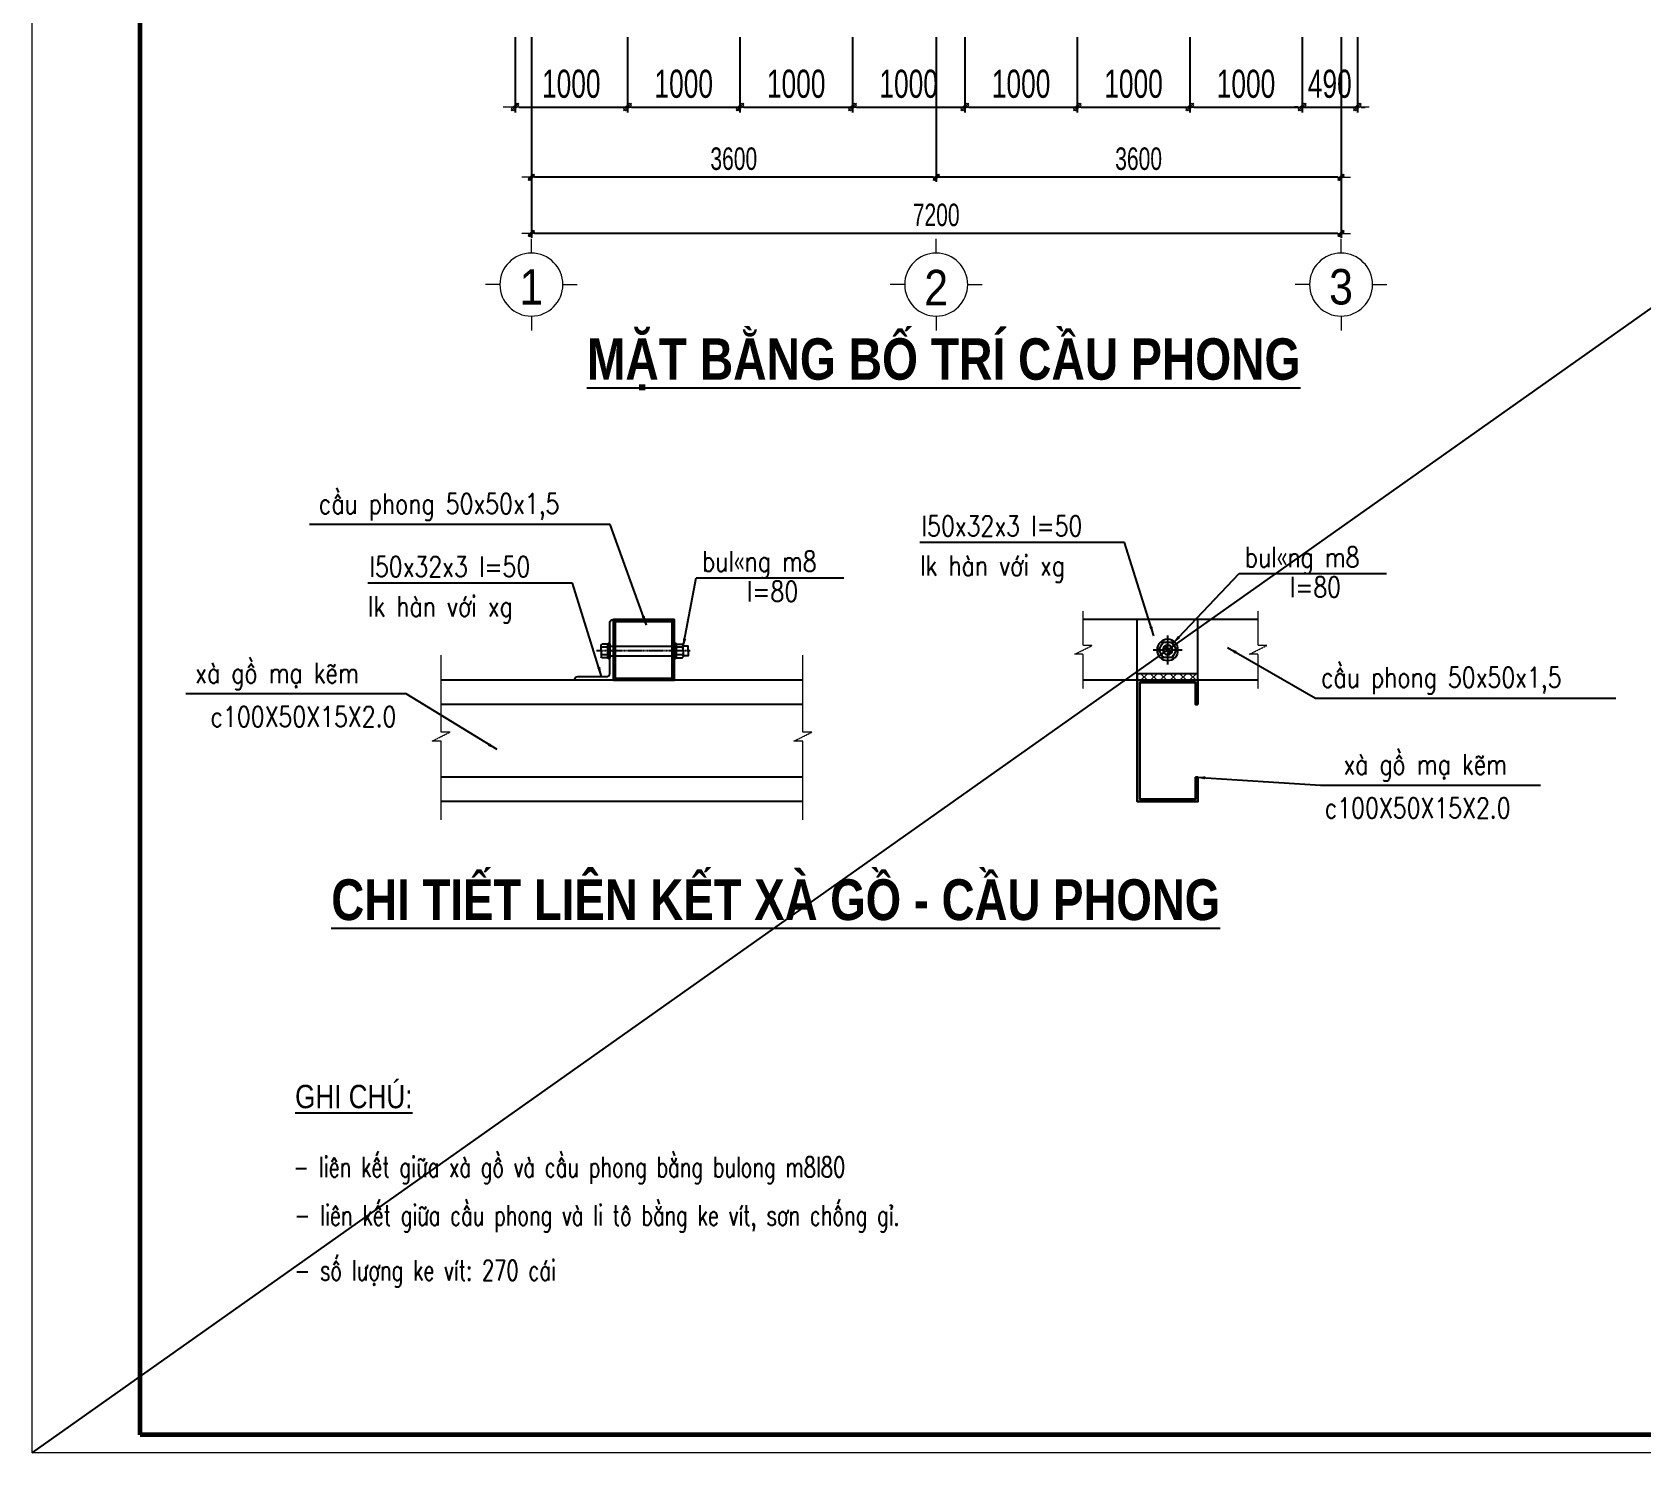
# Model space of a CAD drawing. Header units: millimetres. Extents: x -211129 to 461116, y -574633 to 115.
# Drawn here: x 204916 to 219230, y -555451 to -542816 of the extents above; entities that cross this region are included whole.
import ezdxf
from ezdxf.enums import TextEntityAlignment as Align

# ---------------------------------------------------------------- set-up
doc = ezdxf.new("R2010")
doc.units = ezdxf.units.MM
doc.header["$MEASUREMENT"] = 0
doc.header["$PDMODE"] = 32
for name, pattern in [('CENTER2', [1.125, 0.75, -0.125, 0.125, -0.125]), ('HIDDEN', [0.375, 0.25, -0.125]), ('HIDDEN2', [0.1875, 0.125, -0.0625])]:
    doc.linetypes.add(name, pattern=pattern)
doc.layers.get('Defpoints').update_dxf_attribs({"color": 1})
doc.layers.add('BOLTS', color=9, linetype='Continuous')
doc.layers.add('KCS_Plotter', color=11, linetype='Continuous', plot=False)
for name, color, linetype, lineweight in [('Khungten_LCDI', 7, 'Continuous', 5), ('LC Dim', 8, 'Continuous', 18), ('LC Hatch', 252, 'Continuous', 9), ('LC ISO', 153, 'Continuous', 13), ('LC Net dam 1', 30, 'Continuous', 30), ('LC Net manh', 133, 'Continuous', 5), ('LC Net thay', 63, 'Continuous', 25), ('LC Text1', 3, 'Continuous', 20), ('LC Text2', 7, 'Continuous', 25), ('MANH', 35, 'HIDDEN', 5)]:
    doc.layers.add(name, color=color, linetype=linetype, lineweight=lineweight)
doc.styles.add('HOATBIF', font='hoatbif.shx', dxfattribs={"width": 0.7})
doc.styles.add('Khungten', font='VHAVAN.TTF', dxfattribs={"width": 0.9, "height": 5000})
doc.styles.add('LC 1', font='VHAVANB.TTF')
doc.styles.add('LC 3', font='vnsimli.shx', dxfattribs={"width": 0.75})
doc.styles.add('LC3', font='VHARIALB.TTF', dxfattribs={"width": 0.8})
doc.styles.add('romans.shx', font='romans.shx', dxfattribs={"width": 0.7, "bigfont": 'vns.shx'})
doc.styles.add('T2', font='VHARIAL.TTF', dxfattribs={"width": 0.8})
doc.styles.add('Title', font='VHBLACK.TTF', dxfattribs={"width": 0.8})
doc.dimstyles.new('1-100', dxfattribs={"dimscale": 100, "dimtxt": 2.5, "dimasz": 0.35, "dimexe": 0.5, "dimexo": 0, "dimgap": 0.8, "dimtad": 1, "dimdec": 0, "dimzin": 0, "dimdsep": 46, "dimtxsty": 'HOATBIF', "dimblk1": 'DOT', "dimblk2": 'DOT', "dimsah": 1, "dimcen": -1, "dimdle": 1, "dimclrd": 256, "dimclre": 256, "dimclrt": 4, "dimadec": 3, "dimazin": 2, "dimtfac": 0.333333, "dimtdec": 0, "dimtix": 1, "dimtmove": 2, "dimatfit": 3, "dimldrblk": 'DOT', "dimfxl": 1, "dimtvp": 0.833333, "dimtolj": 1, "dimtzin": 0, "dimarcsym": 0})
doc.dimstyles.new('D100X10', dxfattribs={"dimscale": 100, "dimtxt": 2.5, "dimasz": 1.2, "dimexe": 1, "dimexo": 0, "dimgap": 0.5, "dimtad": 1, "dimdec": 0, "dimlfac": 0.1, "dimzin": 0, "dimdsep": 46, "dimtxsty": 'romans.shx', "dimblk": 'ARCHTICK', "dimcen": 0.09, "dimdle": 1, "dimclrd": 8, "dimclre": 8, "dimclrt": 3, "dimadec": 0, "dimazin": 0, "dimtfac": 1, "dimtdec": 0, "dimtmove": 0, "dimatfit": 3, "dimfxl": 1, "dimtolj": 1, "dimtzin": 0, "dimarcsym": 0})
doc.dimstyles.new('DIM CHUAN', dxfattribs={"dimscale": 60, "dimtxt": 2.5, "dimasz": 0.35, "dimexe": 0.5, "dimexo": 0, "dimgap": 0.8, "dimtad": 1, "dimdec": 0, "dimzin": 0, "dimdsep": 46, "dimtxsty": 'HOATBIF', "dimblk1": 'DOT', "dimblk2": 'DOT', "dimsah": 1, "dimcen": -1, "dimdle": 1, "dimclrd": 256, "dimclre": 256, "dimclrt": 4, "dimadec": 3, "dimazin": 2, "dimtfac": 0.333333, "dimtdec": 0, "dimtix": 1, "dimtmove": 2, "dimatfit": 3, "dimldrblk": 'DOT', "dimfxl": 1, "dimtvp": 0.833333, "dimtolj": 1, "dimtzin": 0, "dimarcsym": 0})

# ---------------------------------------------------------------- blocks, each defined once
blk = doc.blocks.new('TIEUDE1')
at = {"layer": 'LC Text2', "color": 7, "style": 'LC 1'}
blk.add_attdef('TIªU§Ò', text='', height=5, dxfattribs=at).set_placement((0, 0), align=Align.BOTTOM_CENTER)
blk.add_attdef('TL', text='', height=3, dxfattribs=at).set_placement((0, -2), align=Align.TOP_CENTER)
blk = doc.blocks.new('*U257')
h = blk.add_hatch()
h.set_pattern_fill('ANSI31', color=8, scale=0.586667, angle=30, style=0)
h.set_pattern_definition([(165, (-1953.24174, 3115.80702), (-0.0189800633, -0.0708345606), [])])
edge = h.paths.add_edge_path()
edge.add_line((-3.1, 6.7), (-3.1, 6.7))
edge.add_ellipse((-3.6, 6.6), major_axis=(-0.405, 0.405), ratio=1, start_angle=231.1342, end_angle=305.0819)
edge.add_line((-3.5, 7.2), (-3.5, 7.2))
edge.add_line((-3.5, 7.2), (-2.6, 7.2))
edge.add_line((-2.6, 7.2), (-2.6, 7.2))
edge.add_ellipse((-2.5, 6.6), major_axis=(-0.405, 0.405), ratio=1, start_angle=-37.0022, end_angle=38.8658)
h = blk.add_hatch()
h.set_pattern_fill('ANSI31', color=8, scale=0.586667, angle=30, style=0)
h.set_pattern_definition([(195, (-1953.24174, -3124.60702), (-0.0189800633, 0.0708345606), [])])
edge = h.paths.add_edge_path()
edge.add_line((-3.1, 2.1), (-3.1, 2.1))
edge.add_ellipse((-3.6, 2.2), major_axis=(-0.405, 0.405), ratio=1, start_angle=144.9181, end_angle=218.8658, ccw=False)
edge.add_line((-3.5, 1.6), (-3.5, 1.6))
edge.add_line((-3.5, 1.6), (-2.6, 1.6))
edge.add_line((-2.6, 1.6), (-2.6, 1.6))
edge.add_ellipse((-2.5, 2.2), major_axis=(-0.405, 0.405), ratio=1, start_angle=51.1342, end_angle=127.0022, ccw=False)
h = blk.add_hatch()
h.set_pattern_fill('ANSI31', color=8, scale=0.586667, angle=30, style=0)
h.set_pattern_definition([(15, (1953.24174, 3115.80702), (0.0189800633, -0.0708345606), [])])
edge = h.paths.add_edge_path()
edge.add_line((3.1, 6.7), (3.1, 6.7))
edge.add_ellipse((3.6, 6.6), major_axis=(0.405, 0.405), ratio=1, start_angle=54.9181, end_angle=128.8658, ccw=False)
edge.add_line((3.5, 7.2), (3.5, 7.2))
edge.add_line((3.5, 7.2), (2.6, 7.2))
edge.add_line((2.6, 7.2), (2.6, 7.2))
edge.add_ellipse((2.5, 6.6), major_axis=(0.405, 0.405), ratio=1, start_angle=321.1342, end_angle=397.0022, ccw=False)
h = blk.add_hatch()
h.set_pattern_fill('ANSI31', color=8, scale=0.586667, angle=30, style=0)
h.set_pattern_definition([(345, (1953.24174, -3124.60702), (0.0189800633, 0.0708345606), [])])
edge = h.paths.add_edge_path()
edge.add_line((3.1, 2.1), (3.1, 2.1))
edge.add_ellipse((3.6, 2.2), major_axis=(0.405, 0.405), ratio=1, start_angle=141.1342, end_angle=215.0819)
edge.add_line((3.5, 1.6), (3.5, 1.6))
edge.add_line((3.5, 1.6), (2.6, 1.6))
edge.add_line((2.6, 1.6), (2.6, 1.6))
edge.add_ellipse((2.5, 2.2), major_axis=(0.405, 0.405), ratio=1, start_angle=232.9978, end_angle=308.8658)
h = blk.add_hatch()
h.set_pattern_fill('ANSI31', color=8, scale=0.586667, angle=30, style=0)
h.set_pattern_definition([(165, (-1953.24174, 3095.54595), (-0.0189800633, -0.0708345606), [])])
edge = h.paths.add_edge_path()
edge.add_line((-3.1, -55.6), (-3.1, -55.6))
edge.add_ellipse((-3.6, -55.6), major_axis=(-0.405, 0.405), ratio=1, start_angle=231.1342, end_angle=305.0819)
edge.add_line((-3.5, -55.1), (-3.5, -55.1))
edge.add_line((-3.5, -55.1), (-2.6, -55.1))
edge.add_line((-2.6, -55.1), (-2.6, -55.1))
edge.add_ellipse((-2.5, -55.6), major_axis=(-0.405, 0.405), ratio=1, start_angle=-37.0022, end_angle=38.8658)
h = blk.add_hatch()
h.set_pattern_fill('ANSI31', color=8, scale=0.586667, angle=30, style=0)
h.set_pattern_definition([(195, (-1953.24174, -3144.868095), (-0.0189800633, 0.0708345606), [])])
edge = h.paths.add_edge_path()
edge.add_line((-3.1, -60.1), (-3.1, -60.1))
edge.add_ellipse((-3.6, -60.1), major_axis=(-0.405, 0.405), ratio=1, start_angle=144.9181, end_angle=218.8658, ccw=False)
edge.add_line((-3.5, -60.7), (-3.5, -60.7))
edge.add_line((-3.5, -60.7), (-2.6, -60.7))
edge.add_line((-2.6, -60.7), (-2.6, -60.7))
edge.add_ellipse((-2.5, -60.1), major_axis=(-0.405, 0.405), ratio=1, start_angle=51.1342, end_angle=127.0022, ccw=False)
h = blk.add_hatch()
h.set_pattern_fill('ANSI31', color=8, scale=0.586667, angle=30, style=0)
h.set_pattern_definition([(15, (1953.24174, 3095.54595), (0.0189800633, -0.0708345606), [])])
edge = h.paths.add_edge_path()
edge.add_line((3.1, -55.6), (3.1, -55.6))
edge.add_ellipse((3.6, -55.6), major_axis=(0.405, 0.405), ratio=1, start_angle=54.9181, end_angle=128.8658, ccw=False)
edge.add_line((3.5, -55.1), (3.5, -55.1))
edge.add_line((3.5, -55.1), (2.6, -55.1))
edge.add_line((2.6, -55.1), (2.6, -55.1))
edge.add_ellipse((2.5, -55.6), major_axis=(0.405, 0.405), ratio=1, start_angle=321.1342, end_angle=397.0022, ccw=False)
h = blk.add_hatch()
h.set_pattern_fill('ANSI31', color=8, scale=0.586667, angle=30, style=0)
h.set_pattern_definition([(345, (1953.24174, -3144.868095), (0.0189800633, 0.0708345606), [])])
edge = h.paths.add_edge_path()
edge.add_line((3.1, -60.1), (3.1, -60.1))
edge.add_ellipse((3.6, -60.1), major_axis=(0.405, 0.405), ratio=1, start_angle=141.1342, end_angle=215.0819)
edge.add_line((3.5, -60.7), (3.5, -60.7))
edge.add_line((3.5, -60.7), (2.6, -60.7))
edge.add_line((2.6, -60.7), (2.6, -60.7))
edge.add_ellipse((2.5, -60.1), major_axis=(0.405, 0.405), ratio=1, start_angle=232.9978, end_angle=308.8658)
at = {"color": 8}
for p, q in [((-5.6, 2.2), (-5.6, 6.6)), ((0, 7.2), (-5, 7.2)), ((-3.1, 2.2), (-3.1, 6.6)), ((0, 7.2), (5, 7.2)), ((3.1, 2.2), (3.1, 6.6)), ((5.6, 2.2), (5.6, 6.6)), ((0, -60.7), (-5, -60.7)), ((-3.1, -60.1), (-3.1, -55.6)), ((0, -60.7), (5, -60.7)), ((3.1, -60.1), (3.1, -55.6))]:
    blk.add_line(p, q, dxfattribs=at)
at = {"color": 8, "linetype": 'CENTER2'}
blk.add_line((0, -66.5), (0, 11.2), dxfattribs=at)
at = {"color": 3, "linetype": 'HIDDEN2'}
for p, q in [((-4, 0), (-4, -53.5)), ((4, 0), (4, -53.5))]:
    blk.add_line(p, q, dxfattribs=at)
at = {"color": 3}
for points in [[(0, 1.6), (-5.8, 1.6, 0.414214), (-6.4, 1), (-6.4, 0.6, 0.414214), (-5.8, 0), (0, 0), (5.8, 0, 0.414214), (6.4, 0.6), (6.4, 1, 0.414214), (5.8, 1.6)], [(0, -53.5), (-5.8, -53.5, 0.414214), (-6.4, -54), (-6.4, -54.5, 0.414214), (-5.8, -55.1), (0, -55.1), (5.8, -55.1, 0.414214), (6.4, -54.5), (6.4, -54, 0.414214), (5.8, -53.5)]]:
    blk.add_lwpolyline(points, format="xyb", close=True, dxfattribs=at)
at = {"color": 8}
for points in [[(-5, -55.1, 0.414214), (-5.6, -55.6), (-5.6, -60.1, 0.414214), (-5, -60.7)], [(5, -55.1, -0.414214), (5.6, -55.6), (5.6, -60.1, -0.414214), (5, -60.7)]]:
    blk.add_lwpolyline(points, format="xyb", dxfattribs=at)
blk.add_lwpolyline([(-5, -55.1), (0, -55.1)], dxfattribs=at)
at = {"color": 3}
for points in [[(0, -65.1), (-3.9, -65.1, -0.414214), (-4, -65), (-4, -60.7)], [(0, -65.1), (3.9, -65.1, 0.414214), (4, -65), (4, -60.7)]]:
    blk.add_lwpolyline(points, format="xyb", dxfattribs=at)
at = {"color": 8}
for centre, start, end in [((-5, 6.6), 90, 180), ((-5, 2.2), 180, 270), ((-3.6, 6.6), 360, 90), ((-3.6, 2.2), 270, 0), ((-3.6, 2.2), 270, 0), ((-2.5, 6.6), 90, 180), ((-2.5, 2.2), 180, 270), ((-2.5, 2.2), 180, 270), ((2.5, 6.6), 360, 90), ((2.5, 2.2), 270, 0), ((2.5, 2.2), 270, 0), ((3.6, 6.6), 90, 180), ((3.6, 2.2), 180, 270), ((3.6, 2.2), 180, 270), ((5, 6.6), 360, 90), ((5, 2.2), 270, 0), ((-3.6, -55.6), 360, 90), ((-3.6, -60.1), 270, 0), ((-3.6, -60.1), 270, 0), ((-2.5, -55.6), 90, 180), ((-2.5, -60.1), 180, 270), ((-2.5, -60.1), 180, 270), ((2.5, -55.6), 360, 90), ((2.5, -60.1), 270, 0), ((2.5, -60.1), 270, 0), ((3.6, -55.6), 90, 180), ((3.6, -60.1), 180, 270), ((3.6, -60.1), 180, 270)]:
    blk.add_arc(centre, 0.573, start, end, dxfattribs=at)
blk = doc.blocks.new('_ArchTick')
at = {"color": 0, "linetype": 'ByBlock', "const_width": 0.15}
blk.add_lwpolyline([(-0.5, -0.5), (0.5, 0.5)], dxfattribs=at)
blk = doc.blocks.new('*U482')
h = blk.add_hatch()
h.set_pattern_fill('ANSI31', color=250, scale=0.06, angle=210, style=0)
h.set_pattern_definition([(255, (0, -8e-13), (0.184009, -0.049305), [])])
h.paths.add_polyline_path([(-6.4, 3.7), (-5.9, 3.4, -0.129049), (-4.6, 4.7)])
h.paths.add_polyline_path([(-5.9, 3.4), (-6.4, 3.7), (-6.4, 1.6, -0.129049)])
h = blk.add_hatch(color=250)
h.paths.add_polyline_path([(0, 4, 0.414214), (-4, 0), (0, 0)])
h.paths.add_polyline_path([(4, 0), (0, 0), (0, -4, 0.414214)])
h = blk.add_hatch()
h.set_pattern_fill('ANSI31', color=250, scale=0.06, angle=150, style=0)
h.set_pattern_definition([(195, (0, -8e-13), (0.049305, -0.184009), [])])
h.paths.add_polyline_path([(0, 7.4), (0, 6.8, -0.129049), (1.8, 6.4)])
h.paths.add_polyline_path([(0, 6.8), (0, 7.4), (-1.8, 6.4, -0.129049)])
h = blk.add_hatch()
h.set_pattern_fill('ANSI31', color=250, scale=0.06, angle=90, style=0)
h.set_pattern_definition([(135, (0, -8e-13), (-0.134704, -0.134704), [])])
h.paths.add_polyline_path([(6.4, 3.7), (5.9, 3.4, -0.129049), (6.4, 1.6)])
h.paths.add_polyline_path([(5.9, 3.4), (6.4, 3.7), (4.6, 4.7, -0.129049)])
h = blk.add_hatch()
h.set_pattern_fill('ANSI31', color=250, scale=0.06, angle=270, style=0)
h.set_pattern_definition([(315, (0, -8e-13), (0.134704, 0.134704), [])])
h.paths.add_polyline_path([(-6.4, -3.7), (-5.9, -3.4, -0.129049), (-6.4, -1.6)])
h.paths.add_polyline_path([(-5.9, -3.4), (-6.4, -3.7), (-4.6, -4.7, -0.129049)])
h = blk.add_hatch()
h.set_pattern_fill('ANSI31', color=250, scale=0.06, angle=330, style=0)
h.set_pattern_definition([(15, (0, -8e-13), (-0.049305, 0.184009), [])])
h.paths.add_polyline_path([(0, -7.4), (0, -6.8, -0.129049), (-1.8, -6.4)])
h.paths.add_polyline_path([(0, -6.8), (0, -7.4), (1.8, -6.4, -0.129049)])
h = blk.add_hatch()
h.set_pattern_fill('ANSI31', color=250, scale=0.06, angle=30, style=0)
h.set_pattern_definition([(75, (0, -8e-13), (-0.184009, 0.049305), [])])
h.paths.add_polyline_path([(6.4, -3.7), (5.9, -3.4, -0.129049), (4.6, -4.7)])
h.paths.add_polyline_path([(5.9, -3.4), (6.4, -3.7), (6.4, -1.6, -0.129049)])
at = {"color": 8, "linetype": 'CENTER2'}
blk.add_line((0, 12), (0, -12), dxfattribs=at)
at = {"color": 3, "linetype": 'Continuous'}
blk.add_lwpolyline([(6.4, -3.7), (6.4, 3.7), (0, 7.4), (-6.4, 3.7), (-6.4, -3.7), (0, -7.4)], close=True, dxfattribs=at)
at = {"color": 8, "linetype": 'CENTER2'}
blk.add_lwpolyline([(-12, 0), (12, 0)], dxfattribs=at)
at = {"color": 250, "linetype": 'Continuous'}
blk.add_circle((0, 0), 8.8, dxfattribs=at)
at = {"color": 1}
blk.add_circle((0, 0), 4, dxfattribs=at)
for centre, start, end in [((-2.8, 1.6), 119.4134, 180.5866), ((0, 3.2), 59.4134, 120.5866), ((2.8, 1.6), 359.4134, 60.5866), ((-2.8, -1.6), 179.4134, 240.5866), ((0, -3.2), 239.4134, 300.5866), ((2.8, -1.6), 299.4134, 0.5866)]:
    blk.add_arc(centre, 3.61, start, end)
blk = doc.blocks.new('lcdi fix')
at = {"layer": 'Defpoints', "lineweight": 0}
blk.add_lwpolyline([(-1200, -14850), (-1200, 14850), (40800, 14850), (40800, -14850)], close=True, dxfattribs=at)
at = {"layer": 'Khungten_LCDI', "color": 5, "lineweight": 60}
blk.add_lwpolyline([(0, -14650), (0, 14650), (40600, 14650), (40600, -14650)], close=True, dxfattribs=at)
at = {"color": 7, "style": 'Khungten', "width": 0.8}
for tag, p in [('REVISION', (39499, -10746)), ('NGAYHT', (39546, -11609))]:
    blk.add_attdef(tag, text='', height=200, dxfattribs=at).set_placement(p, align=Align.CENTER)
at = {"layer": 'LC Text1', "color": 3, "style": 'LC 1', "width": 1.834006}
for tag, p, p2 in [('TENBANVE1', (36913, -8886), (40339, -8886)), ('TENBANVE2', (36913, -9562), (40339, -9562))]:
    blk.add_attdef(tag, text='', height=250, dxfattribs=at).set_placement(p, p2, align=Align.FIT)
at = {"layer": 'LC Text1', "style": 'Title', "width": 0.7}
blk.add_attdef('SOBANVE', text='', height=250, dxfattribs=at).set_placement((39562, -13896), align=Align.CENTER)
blk = doc.blocks.new('DOT')
at = {"layer": 'LC Dim'}
blk.add_line((-3, 0), (3, 0), dxfattribs=at)
at = {"layer": 'LC Dim', "color": 4}
blk.add_line((-1, -1), (1, 1), dxfattribs=at)
blk.add_lwpolyline([(0.5, 1), (-1, -0.5), (-0.5, -1), (1, 0.5)], close=True, dxfattribs=at)
blk = doc.blocks.new('*D950')
at = {"layer": 'Defpoints', "color": 0, "ltscale": 2, "transparency": 16777216}
for p in [(212955, -542861), (216555, -542861), (212955, -544106)]:
    blk.add_point(p, dxfattribs=at)
at = {"layer": 'LC Dim', "lineweight": -2, "ltscale": 2, "transparency": 16777216}
for p, q in [((212955, -542861), (212955, -544146)), ((216555, -542861), (216555, -544146)), ((216527, -544106), (212983, -544106))]:
    blk.add_line(p, q, dxfattribs=at)
at = {"layer": 'LC Dim', "lineweight": -2, "ltscale": 2, "transparency": 16777216, "xscale": 28, "yscale": 28, "zscale": 28, "rotation": 180}
blk.add_blockref('DOT', (212955, -544106), dxfattribs=at)
at = {"layer": 'LC Dim', "lineweight": -2, "ltscale": 2, "transparency": 16777216, "xscale": 28, "yscale": 28, "zscale": 28}
blk.add_blockref('DOT', (216555, -544106), dxfattribs=at)
at = {"layer": 'LC Dim', "color": 4, "ltscale": 2, "transparency": 16777216, "insert": (214755, -543942), "char_height": 200, "attachment_point": 5, "style": 'HOATBIF'}
blk.add_mtext('\\A1;3600', dxfattribs=at)
blk = doc.blocks.new('_Dot')
at = {"color": 0, "linetype": 'ByBlock', "lineweight": -2}
blk.add_line((-0.5, 0), (-1, 0), dxfattribs=at)
at = {"color": 0, "linetype": 'ByBlock', "const_width": 0.5}
blk.add_lwpolyline([(-0.25, 0, 1), (0.25, 0, 1)], format="xyb", close=True, dxfattribs=at)
blk = doc.blocks.new('*D951')
at = {"layer": 'Defpoints', "color": 0, "ltscale": 2, "transparency": 16777216}
for p in [(209355, -542861), (212955, -542861), (209355, -544106)]:
    blk.add_point(p, dxfattribs=at)
at = {"layer": 'LC Dim', "lineweight": -2, "ltscale": 2, "transparency": 16777216}
for p, q in [((209355, -542861), (209355, -544146)), ((212955, -542861), (212955, -544146)), ((212927, -544106), (209383, -544106))]:
    blk.add_line(p, q, dxfattribs=at)
at = {"layer": 'LC Dim', "lineweight": -2, "ltscale": 2, "transparency": 16777216, "xscale": 28, "yscale": 28, "zscale": 28, "rotation": 180}
blk.add_blockref('DOT', (209355, -544106), dxfattribs=at)
at = {"layer": 'LC Dim', "lineweight": -2, "ltscale": 2, "transparency": 16777216, "xscale": 28, "yscale": 28, "zscale": 28}
blk.add_blockref('DOT', (212955, -544106), dxfattribs=at)
at = {"layer": 'LC Dim', "color": 4, "ltscale": 2, "transparency": 16777216, "insert": (211155, -543942), "char_height": 200, "attachment_point": 5, "style": 'HOATBIF'}
blk.add_mtext('\\A1;3600', dxfattribs=at)
blk = doc.blocks.new('*D952')
at = {"layer": 'Defpoints', "color": 0, "ltscale": 2, "transparency": 16777216}
for p in [(209355, -542861), (216555, -542861), (209355, -544606)]:
    blk.add_point(p, dxfattribs=at)
at = {"layer": 'LC Dim', "lineweight": -2, "ltscale": 2, "transparency": 16777216}
for p, q in [((209355, -542861), (209355, -544646)), ((216555, -542861), (216555, -544646)), ((216527, -544606), (209383, -544606))]:
    blk.add_line(p, q, dxfattribs=at)
at = {"layer": 'LC Dim', "lineweight": -2, "ltscale": 2, "transparency": 16777216, "xscale": 28, "yscale": 28, "zscale": 28, "rotation": 180}
blk.add_blockref('DOT', (209355, -544606), dxfattribs=at)
at = {"layer": 'LC Dim', "lineweight": -2, "ltscale": 2, "transparency": 16777216, "xscale": 28, "yscale": 28, "zscale": 28}
blk.add_blockref('DOT', (216555, -544606), dxfattribs=at)
at = {"layer": 'LC Dim', "color": 4, "ltscale": 2, "transparency": 16777216, "insert": (212955, -544442), "char_height": 200, "attachment_point": 5, "style": 'HOATBIF'}
blk.add_mtext('\\A1;7200', dxfattribs=at)
blk = doc.blocks.new('TTRUC')
at = {"layer": 'LC ISO'}
for p, q in [((0, 6.95), (0, 10.13)), ((-6.95, 0), (-10.13, 0)), ((6.95, 0), (10.13, 0)), ((0, -6.95), (0, -10.13))]:
    blk.add_line(p, q, dxfattribs=at)
at = {"layer": 'LC Net manh'}
blk.add_circle((0, 0), 6.95, dxfattribs=at)
blk = doc.blocks.new('*D1017')
at = {"layer": 'Defpoints', "color": 0, "ltscale": 250, "transparency": 16777216}
for p in [(209210, -542861), (210210, -542861), (210210, -543481)]:
    blk.add_point(p, dxfattribs=at)
at = {"layer": 'LC Dim', "linetype": 'ByBlock', "lineweight": -2, "ltscale": 250, "transparency": 16777216}
for p, q in [((209210, -542861), (209210, -543531)), ((210210, -542861), (210210, -543531)), ((209245, -543481), (210175, -543481))]:
    blk.add_line(p, q, dxfattribs=at)
at = {"layer": 'LC Dim', "lineweight": -2, "ltscale": 250, "transparency": 16777216, "xscale": 35, "yscale": 35, "zscale": 35, "rotation": 180}
blk.add_blockref('DOT', (209210, -543481), dxfattribs=at)
at = {"layer": 'LC Dim', "lineweight": -2, "ltscale": 250, "transparency": 16777216, "xscale": 35, "yscale": 35, "zscale": 35}
blk.add_blockref('DOT', (210210, -543481), dxfattribs=at)
at = {"layer": 'LC Dim', "color": 4, "ltscale": 250, "transparency": 16777216, "insert": (209710, -543276), "char_height": 250, "attachment_point": 5, "style": 'HOATBIF'}
blk.add_mtext('\\A1;1000', dxfattribs=at)
blk = doc.blocks.new('*D1018')
at = {"layer": 'Defpoints', "color": 0, "ltscale": 250, "transparency": 16777216}
for p in [(210210, -542861), (211210, -542861), (211210, -543481)]:
    blk.add_point(p, dxfattribs=at)
at = {"layer": 'LC Dim', "linetype": 'ByBlock', "lineweight": -2, "ltscale": 250, "transparency": 16777216}
for p, q in [((210210, -542861), (210210, -543531)), ((211210, -542861), (211210, -543531)), ((210245, -543481), (211175, -543481))]:
    blk.add_line(p, q, dxfattribs=at)
at = {"layer": 'LC Dim', "lineweight": -2, "ltscale": 250, "transparency": 16777216, "xscale": 35, "yscale": 35, "zscale": 35, "rotation": 180}
blk.add_blockref('DOT', (210210, -543481), dxfattribs=at)
at = {"layer": 'LC Dim', "lineweight": -2, "ltscale": 250, "transparency": 16777216, "xscale": 35, "yscale": 35, "zscale": 35}
blk.add_blockref('DOT', (211210, -543481), dxfattribs=at)
at = {"layer": 'LC Dim', "color": 4, "ltscale": 250, "transparency": 16777216, "insert": (210710, -543276), "char_height": 250, "attachment_point": 5, "style": 'HOATBIF'}
blk.add_mtext('\\A1;1000', dxfattribs=at)
blk = doc.blocks.new('*D1019')
at = {"layer": 'Defpoints', "color": 0, "ltscale": 250, "transparency": 16777216}
for p in [(211210, -542861), (212210, -542861), (212210, -543481)]:
    blk.add_point(p, dxfattribs=at)
at = {"layer": 'LC Dim', "linetype": 'ByBlock', "lineweight": -2, "ltscale": 250, "transparency": 16777216}
for p, q in [((211210, -542861), (211210, -543531)), ((212210, -542861), (212210, -543531)), ((211245, -543481), (212175, -543481))]:
    blk.add_line(p, q, dxfattribs=at)
at = {"layer": 'LC Dim', "lineweight": -2, "ltscale": 250, "transparency": 16777216, "xscale": 35, "yscale": 35, "zscale": 35, "rotation": 180}
blk.add_blockref('DOT', (211210, -543481), dxfattribs=at)
at = {"layer": 'LC Dim', "lineweight": -2, "ltscale": 250, "transparency": 16777216, "xscale": 35, "yscale": 35, "zscale": 35}
blk.add_blockref('DOT', (212210, -543481), dxfattribs=at)
at = {"layer": 'LC Dim', "color": 4, "ltscale": 250, "transparency": 16777216, "insert": (211710, -543276), "char_height": 250, "attachment_point": 5, "style": 'HOATBIF'}
blk.add_mtext('\\A1;1000', dxfattribs=at)
blk = doc.blocks.new('*D1020')
at = {"layer": 'Defpoints', "color": 0, "ltscale": 250, "transparency": 16777216}
for p in [(212210, -542861), (213210, -542861), (213210, -543481)]:
    blk.add_point(p, dxfattribs=at)
at = {"layer": 'LC Dim', "linetype": 'ByBlock', "lineweight": -2, "ltscale": 250, "transparency": 16777216}
for p, q in [((212210, -542861), (212210, -543531)), ((213210, -542861), (213210, -543531)), ((212245, -543481), (213175, -543481))]:
    blk.add_line(p, q, dxfattribs=at)
at = {"layer": 'LC Dim', "lineweight": -2, "ltscale": 250, "transparency": 16777216, "xscale": 35, "yscale": 35, "zscale": 35, "rotation": 180}
blk.add_blockref('DOT', (212210, -543481), dxfattribs=at)
at = {"layer": 'LC Dim', "lineweight": -2, "ltscale": 250, "transparency": 16777216, "xscale": 35, "yscale": 35, "zscale": 35}
blk.add_blockref('DOT', (213210, -543481), dxfattribs=at)
at = {"layer": 'LC Dim', "color": 4, "ltscale": 250, "transparency": 16777216, "insert": (212710, -543276), "char_height": 250, "attachment_point": 5, "style": 'HOATBIF'}
blk.add_mtext('\\A1;1000', dxfattribs=at)
blk = doc.blocks.new('*D1021')
at = {"layer": 'Defpoints', "color": 0, "ltscale": 250, "transparency": 16777216}
for p in [(213210, -542861), (214210, -542861), (214210, -543481)]:
    blk.add_point(p, dxfattribs=at)
at = {"layer": 'LC Dim', "linetype": 'ByBlock', "lineweight": -2, "ltscale": 250, "transparency": 16777216}
for p, q in [((213210, -542861), (213210, -543531)), ((214210, -542861), (214210, -543531)), ((213245, -543481), (214175, -543481))]:
    blk.add_line(p, q, dxfattribs=at)
at = {"layer": 'LC Dim', "lineweight": -2, "ltscale": 250, "transparency": 16777216, "xscale": 35, "yscale": 35, "zscale": 35, "rotation": 180}
blk.add_blockref('DOT', (213210, -543481), dxfattribs=at)
at = {"layer": 'LC Dim', "lineweight": -2, "ltscale": 250, "transparency": 16777216, "xscale": 35, "yscale": 35, "zscale": 35}
blk.add_blockref('DOT', (214210, -543481), dxfattribs=at)
at = {"layer": 'LC Dim', "color": 4, "ltscale": 250, "transparency": 16777216, "insert": (213710, -543276), "char_height": 250, "attachment_point": 5, "style": 'HOATBIF'}
blk.add_mtext('\\A1;1000', dxfattribs=at)
blk = doc.blocks.new('*D1022')
at = {"layer": 'Defpoints', "color": 0, "ltscale": 250, "transparency": 16777216}
for p in [(214210, -542861), (215210, -542861), (215210, -543481)]:
    blk.add_point(p, dxfattribs=at)
at = {"layer": 'LC Dim', "linetype": 'ByBlock', "lineweight": -2, "ltscale": 250, "transparency": 16777216}
for p, q in [((214210, -542861), (214210, -543531)), ((215210, -542861), (215210, -543531)), ((214245, -543481), (215175, -543481))]:
    blk.add_line(p, q, dxfattribs=at)
at = {"layer": 'LC Dim', "lineweight": -2, "ltscale": 250, "transparency": 16777216, "xscale": 35, "yscale": 35, "zscale": 35, "rotation": 180}
blk.add_blockref('DOT', (214210, -543481), dxfattribs=at)
at = {"layer": 'LC Dim', "lineweight": -2, "ltscale": 250, "transparency": 16777216, "xscale": 35, "yscale": 35, "zscale": 35}
blk.add_blockref('DOT', (215210, -543481), dxfattribs=at)
at = {"layer": 'LC Dim', "color": 4, "ltscale": 250, "transparency": 16777216, "insert": (214710, -543276), "char_height": 250, "attachment_point": 5, "style": 'HOATBIF'}
blk.add_mtext('\\A1;1000', dxfattribs=at)
blk = doc.blocks.new('*D1023')
at = {"layer": 'Defpoints', "color": 0, "ltscale": 250, "transparency": 16777216}
for p in [(215210, -542861), (216210, -542861), (216210, -543481)]:
    blk.add_point(p, dxfattribs=at)
at = {"layer": 'LC Dim', "linetype": 'ByBlock', "lineweight": -2, "ltscale": 250, "transparency": 16777216}
for p, q in [((215210, -542861), (215210, -543531)), ((216210, -542861), (216210, -543531)), ((215245, -543481), (216175, -543481))]:
    blk.add_line(p, q, dxfattribs=at)
at = {"layer": 'LC Dim', "lineweight": -2, "ltscale": 250, "transparency": 16777216, "xscale": 35, "yscale": 35, "zscale": 35, "rotation": 180}
blk.add_blockref('DOT', (215210, -543481), dxfattribs=at)
at = {"layer": 'LC Dim', "lineweight": -2, "ltscale": 250, "transparency": 16777216, "xscale": 35, "yscale": 35, "zscale": 35}
blk.add_blockref('DOT', (216210, -543481), dxfattribs=at)
at = {"layer": 'LC Dim', "color": 4, "ltscale": 250, "transparency": 16777216, "insert": (215710, -543276), "char_height": 250, "attachment_point": 5, "style": 'HOATBIF'}
blk.add_mtext('\\A1;1000', dxfattribs=at)
blk = doc.blocks.new('*D1024')
at = {"layer": 'Defpoints', "color": 0, "ltscale": 250, "transparency": 16777216}
for p in [(216210, -542861), (216700, -542861), (216700, -543481)]:
    blk.add_point(p, dxfattribs=at)
at = {"layer": 'LC Dim', "linetype": 'ByBlock', "lineweight": -2, "ltscale": 250, "transparency": 16777216}
for p, q in [((216210, -542861), (216210, -543531)), ((216700, -542861), (216700, -543531)), ((216175, -543481), (216140, -543481)), ((216210, -543481), (216700, -543481)), ((216735, -543481), (216770, -543481))]:
    blk.add_line(p, q, dxfattribs=at)
at = {"layer": 'LC Dim', "lineweight": -2, "ltscale": 250, "transparency": 16777216, "xscale": 35, "yscale": 35, "zscale": 35}
blk.add_blockref('DOT', (216210, -543481), dxfattribs=at)
at = {"layer": 'LC Dim', "lineweight": -2, "ltscale": 250, "transparency": 16777216, "xscale": 35, "yscale": 35, "zscale": 35, "rotation": 180}
blk.add_blockref('DOT', (216700, -543481), dxfattribs=at)
at = {"layer": 'LC Dim', "color": 4, "ltscale": 250, "transparency": 16777216, "insert": (216455, -543276), "char_height": 250, "attachment_point": 5, "style": 'HOATBIF'}
blk.add_mtext('\\A1;490', dxfattribs=at)
blk = doc.blocks.new('fsfsg')
at = {"layer": 'LC Hatch', "ltscale": 2}
h = blk.add_hatch(dxfattribs=at)
h.set_pattern_fill('ANSI37', color=256, scale=681.818182)
h.set_pattern_definition([(45, (-763818.4, 281570.58), (-60.2647825, 60.2647825), []), (135, (-763818.4, 281570.58), (-60.2647825, -60.2647825), [])])
h.paths.add_polyline_path([(3603, 1092), (2853, 1092), (2853, 1011), (3603, 1011)])
at = {"layer": 'LC Net dam 1', "ltscale": 2}
for points in [[(-3621, 1011), (-2871, 1011), (-2871, 1761), (-3621, 1761)], [(-3599, 1033), (-2894, 1033), (-2894, 1738), (-3599, 1738)]]:
    blk.add_lwpolyline(points, close=True, dxfattribs=at)
at = {"layer": 'LC Net dam 1'}
blk.add_lwpolyline([(3603, 711), (3573, 711), (3573, 981), (2883, 981), (2883, -459), (3573, -459), (3573, -189), (3603, -189), (3603, -489), (2853, -489), (2853, 1011), (3603, 1011), (3603, 711)], dxfattribs=at)
at = {"layer": 'LC Net thay'}
for p, q in [((4346, 1761), (2185, 1761)), ((2853, 1011), (2853, 1761)), ((3603, 1011), (3603, 1761)), ((-1279, 1011), (-5753, 1011)), ((4346, 1011), (2185, 1011)), ((-1279, 711), (-5753, 711)), ((-1279, -189), (-5753, -189)), ((-1279, -489), (-5753, -489))]:
    blk.add_line(p, q, dxfattribs=at)
at = {"layer": 'LC Net thay', "ltscale": 2}
blk.add_lwpolyline([(-3621, 1761), (-3621, 1011), (-4101, 1011), (-4101, 1018, -0.414214), (-4064, 1056), (-3704, 1056, 0.414214), (-3666, 1093), (-3666, 1723, -0.414214), (-3629, 1761)], format="xyb", close=True, dxfattribs=at)
at = {"layer": 'LC Net thay'}
blk.add_lwpolyline([(2853, 1011), (3603, 1011), (3603, 1092), (2853, 1092)], close=True, dxfattribs=at)
at = {"layer": 'MANH', "ltscale": 2}
for points in [[(2185, 904), (2185, 1332), (2078, 1332), (2292, 1439), (2185, 1439), (2185, 1868)], [(4346, 904), (4346, 1332), (4239, 1332), (4453, 1439), (4346, 1439), (4346, 1868)], [(-5753, -716), (-5753, 257), (-5866, 257), (-5641, 370), (-5753, 370), (-5753, 1320)], [(-1279, -716), (-1279, 257), (-1392, 257), (-1167, 370), (-1279, 370), (-1279, 1320)]]:
    blk.add_lwpolyline(points, dxfattribs=at)
at = {"layer": 'BOLTS', "xscale": -14.89361702127659, "yscale": 14.89361702127659, "zscale": 14.89361702127659, "rotation": 90}
for name, p in [('*U257', (-3666, 1373)), ('*U482', (3228, 1386))]:
    blk.add_blockref(name, p, dxfattribs=at)
at = {"layer": 'LC Text1', "color": 3, "style": 'LC 3', "width": 0.8}
for s, p in [('cÇu phong 50x50x1,5', (-7264, 3069)), ('l50x32x3 l=50', (186, 2794)), ('bul«ng m8', (-2528, 2356)), ('bul«ng m8', (4182, 2409)), ('l50x32x3 l=50', (-6639, 2291)), ('lk hµn víi xg', (167, 2304)), ('l=80', (-1973, 1984)), ('l=80', (4737, 2038)), ('lk hµn víi xg', (-6658, 1801)), ('xµ gå m¹ kÏm', (-8792, 976)), ('cÇu phong 50x50x1,5', (5124, 922)), ('c100X50X15X2.0', (-8602, 435)), ('xµ gå m¹ kÏm', (5400, -153)), ('c100X50X15X2.0', (5171, -694))]:
    blk.add_text(s, height=250, dxfattribs=at).set_placement(p)
at = {"layer": 'LC Dim'}
for points in [[(-3213, 1690), (-3664, 2936), (-7378, 2936)], [(3057, 1559), (2697, 2714), (166, 2714)], [(-3768, 1056), (-4128, 2211), (-6659, 2211)], [(-2764, 1406), (-2598, 2276), (-775, 2276)], [(3288, 1460), (4111, 2329), (5935, 2329)], [(3968, 1415), (5057, 788), (8770, 788)], [(-5059, 154), (-6186, 842), (-8906, 842)], [(3573, -189), (5117, -286), (7837, -286)]]:
    blk.add_leader(points, dimstyle='D100X10', dxfattribs=at)

msp = doc.modelspace()

# ---------------------------------------------------------------- linework, layer by layer
at = {"layer": 'KCS_Plotter', "ltscale": 250}
msp.add_line((204916.3, -555451.2), (238516.3, -531691.2), dxfattribs=at)

# ---------------------------------------------------------------- block references
at = {"layer": 'LC ISO', "xscale": -40.31376784078886, "yscale": 40.31376784078886, "zscale": 40.31376784078886, "rotation": 180.0000000000055}
for p in [(209355, -545060.7), (212955, -545060.7), (216555, -545060.7)]:
    msp.add_blockref('TTRUC', p, dxfattribs=at)
at = {"layer": 'LC Net thay'}
for name, p, xscale, yscale, zscale in [('lcdi fix', (205876.3, -543571.2), 0.8, 0.8, 0.8), ('fsfsg', (212690.6, -549306.9), 0.7193944491270804, 0.7193944491270804, 0.7193944491270804)]:
    msp.add_blockref(name, p, dxfattribs=dict(at, xscale=xscale, yscale=yscale, zscale=zscale))
at = {"layer": 'LC Text2'}
ref = msp.add_blockref('TIEUDE1', (213021.7, -546016.7), dxfattribs=dict(at, xscale=74.6666647301351, yscale=74.6666647301351, zscale=74.6666647301351))
ref.add_attrib('TIªU§Ò', '%%UmÆt b»ng bè trÝ cÇu phong', dxfattribs={"color": 7, "height": 367.69, "style": 'LC3', "width": 0.8}).set_placement((213021.7, -546016.7), align=Align.BOTTOM_CENTER)
ref = msp.add_blockref('TIEUDE1', (211528.4, -550821.7), dxfattribs=dict(at, xscale=73.66, yscale=73.66, zscale=73.66))
ref.add_attrib('TIªU§Ò', '%%Uchi tiÕt LI£N KÕT Xµ Gå - CÇU PHONG', dxfattribs={"color": 7, "height": 362.732, "style": 'LC3', "width": 0.8}).set_placement((211528.4, -550821.7), align=Align.BOTTOM_CENTER)

# ---------------------------------------------------------------- texts
at = {"layer": 'LC Text1', "ltscale": 0.2, "style": 'LC 1', "width": 0.9}
for s, p in [('1', (209355, -545334)), ('2', (212955, -545340)), ('3', (216555, -545332.3))]:
    msp.add_text(s, height=315.7, dxfattribs=at).set_placement(p, align=Align.BOTTOM_CENTER)
at = {"layer": 'LC Text1', "color": 3, "style": 'LC 3', "width": 0.7}
for s, p in [('- liªn kÕt gi÷a xµ gå vµ cÇu phong b»ng bulong m8l80', (207237.5, -552999.6)), ('- liªn kÕt gi÷a cÇu phong vµ li t« b»ng ke vÝt, s¬n chèng gØ.', (207248.5, -553428.2)), ('- sè l\xadîng ke vÝt: 270 c¸i', (207248.5, -553918.6))]:
    msp.add_text(s, height=181, dxfattribs=at).set_placement(p)
at = {"layer": 'LC Text2', "style": 'T2', "width": 0.8}
msp.add_text('%%Ughi chó:', height=207.568, dxfattribs=at).set_placement((207254.1, -552386.1))

# ---------------------------------------------------------------- dimensions: what is measured, and where the dimension line sits
at = {"layer": 'LC Dim', "ltscale": 250}
for base, p1, p2, picture, middle in [((210210, -543480.7), (209210, -542861), (210210, -542861), '*D1017', (209710, -543275.7)), ((211210, -543480.7), (210210, -542861), (211210, -542861), '*D1018', (210710, -543275.7)), ((212210, -543480.7), (211210, -542861), (212210, -542861), '*D1019', (211710, -543275.7)), ((213210, -543480.7), (212210, -542861), (213210, -542861), '*D1020', (212710, -543275.7)), ((214210, -543480.7), (213210, -542861), (214210, -542861), '*D1021', (213710, -543275.7)), ((215210, -543480.7), (214210, -542861), (215210, -542861), '*D1022', (214710, -543275.7)), ((216210, -543480.7), (215210, -542861), (216210, -542861), '*D1023', (215710, -543275.7)), ((216700, -543480.7), (216210, -542861), (216700, -542861), '*D1024', (216455, -543275.7))]:
    dim = msp.add_linear_dim(base=base, p1=p1, p2=p2, dimstyle='1-100', override={"dimfxl": 0, "dimarcsym": 1}, dxfattribs=at)
    dim.commit()
    dim.dimension.update_dxf_attribs({"geometry": picture, "text_midpoint": middle})
at = {"layer": 'LC Dim', "ltscale": 2}
for base, p1, p2, picture, middle in [((209355, -544105.7), (212955, -542861), (209355, -542861), '*D951', (211155, -543941.7)), ((212955, -544105.7), (216555, -542861), (212955, -542861), '*D950', (214755, -543941.7))]:
    dim = msp.add_linear_dim(base=base, p1=p1, p2=p2, angle=180, dimstyle='DIM CHUAN', override={"dimscale": 80}, dxfattribs=at)
    dim.commit()
    dim.dimension.update_dxf_attribs({"geometry": picture, "text_midpoint": middle})
dim = msp.add_linear_dim(base=(209355, -544605.7), p1=(216555, -542861), p2=(209355, -542861), dimstyle='DIM CHUAN', override={"dimscale": 80}, dxfattribs=at)
dim.commit()
dim.dimension.update_dxf_attribs({"geometry": '*D952', "text_midpoint": (212955, -544441.7)})

doc.saveas('drawing.dxf')
